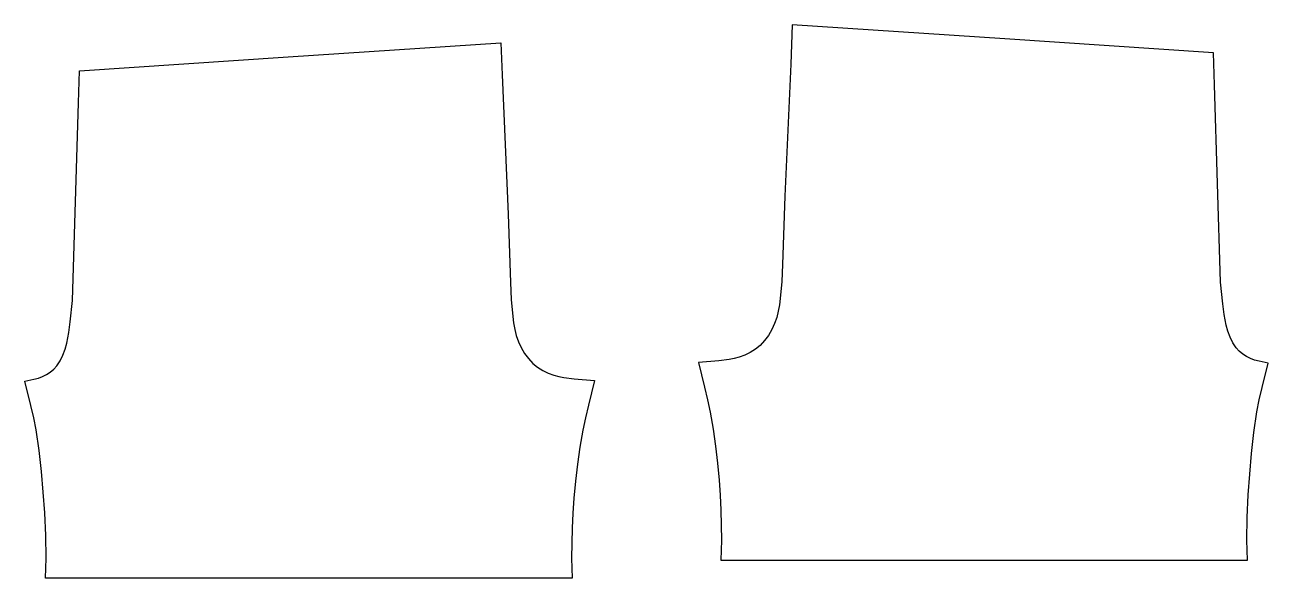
# Model space of a CAD drawing. Extents: x 41.1 to 136.3, y 201.3 to 243.8.
import ezdxf

# ---------------------------------------------------------------- set-up
doc = ezdxf.new("R2010")
doc.units = 0
doc.layers.add('Layer_1', color=7, linetype='CONTINUOUS')

msp = doc.modelspace()

# ---------------------------------------------------------------- linework, layer by layer
at = {"layer": 'Layer_1', "color": 7}
for points in [[(136.311098, 217.820284), (135.618866, 217.965606), (135.278218, 218.056238), (135.278218, 218.056238), (134.948509, 218.173431), (134.645366, 218.332816), (134.360974, 218.525018), (134.360974, 218.525018), (134.098456, 218.74378), (133.865628, 218.993798), (133.609362, 219.392259), (133.609362, 219.392259), (133.399973, 219.821976), (133.229652, 220.270441), (133.098393, 220.732969), (133.098393, 220.732969), (132.940569, 221.543958), (132.829625, 222.364324), (132.673367, 224.019117), (132.195209, 239.14664), (132.117081, 241.618673), (132.117081, 241.618673), (116.133253, 242.673424), (99.844719, 243.751618), (99.74315, 240.72608), (99.29937, 230.62266), (99.125921, 225.394202), (99.125921, 225.394202), (99.057169, 224.083181), (98.941534, 222.778412), (98.875906, 222.286194), (98.788401, 221.7971), (98.788401, 221.7971), (98.669644, 221.318945), (98.513384, 220.851729), (98.299307, 220.392324), (98.299307, 220.392324), (98.04148, 219.956359), (97.743021, 219.550083), (97.400813, 219.179745), (97.400813, 219.179745), (97.039853, 218.890665), (96.647641, 218.645338), (96.231989, 218.437512), (96.231989, 218.437512), (95.796024, 218.275), (95.41475, 218.182807), (95.028789, 218.110927), (95.028789, 218.110927), (94.249051, 218.007798), (92.669261, 217.884351), (93.14898, 215.979543), (93.14898, 215.979543), (93.375556, 215.023233), (93.580258, 214.063796), (93.802146, 212.768401), (93.802146, 212.768401), (93.988097, 211.465192), (94.145918, 210.160423), (94.269365, 208.850965), (94.269365, 208.850965), (94.336557, 207.707144), (94.38187, 206.560196), (94.439686, 204.266299), (94.386558, 202.728702), (94.386558, 202.728702), (134.721933, 202.728702), (134.671929, 204.266299), (134.712558, 205.996095), (134.784437, 207.724331), (134.784437, 207.724331), (134.896945, 209.319745), (135.040703, 210.912034), (135.218839, 212.501196), (135.218839, 212.501196), (135.448542, 214.082547), (135.636054, 215.021669), (135.851691, 215.956104), (135.851691, 215.956104), (136.311098, 217.820284)], [(41.085728, 216.440104), (41.77796, 216.585426), (42.118605, 216.676056), (42.118605, 216.676056), (42.448313, 216.793252), (42.751457, 216.952637), (43.035852, 217.144836), (43.035852, 217.144836), (43.298367, 217.3636), (43.531195, 217.613615), (43.787461, 218.012079), (43.787461, 218.012079), (43.99685, 218.441793), (44.167174, 218.890259), (44.298433, 219.35279), (44.298433, 219.35279), (44.456254, 220.163778), (44.567198, 220.984142), (44.723459, 222.638935), (45.201614, 237.766458), (45.279745, 240.23849), (45.279745, 240.23849), (61.263572, 241.293245), (77.552104, 242.371438), (77.653673, 239.910345), (78.097453, 229.24248), (78.270902, 224.014023), (78.270902, 224.014023), (78.339656, 222.703002), (78.455289, 221.398232), (78.520917, 220.906011), (78.608422, 220.41692), (78.608422, 220.41692), (78.727179, 219.938762), (78.883439, 219.471546), (79.097516, 219.012142), (79.097516, 219.012142), (79.355346, 218.576176), (79.653802, 218.169901), (79.99601, 217.799566), (79.99601, 217.799566), (80.35697, 217.510486), (80.749182, 217.265155), (81.164834, 217.05733), (81.164834, 217.05733), (81.600799, 216.894821), (81.982073, 216.802627), (82.368037, 216.730748), (82.368037, 216.730748), (83.147772, 216.627615), (84.727562, 216.504171), (84.247843, 214.59936), (84.247843, 214.59936), (84.021267, 213.64305), (83.816565, 212.683616), (83.594677, 211.388219), (83.594677, 211.388219), (83.408726, 210.085013), (83.250905, 208.780243), (83.127461, 207.470786), (83.127461, 207.470786), (83.060266, 206.326961), (83.014953, 205.180013), (82.957137, 202.886117), (83.010265, 201.348522), (83.010265, 201.348522), (42.67489, 201.348522), (42.724894, 202.886117), (42.684265, 204.615916), (42.612386, 206.344149), (42.612386, 206.344149), (42.499878, 207.939565), (42.35612, 209.531852), (42.177984, 211.121017), (42.177984, 211.121017), (41.948281, 212.702367), (41.760769, 213.64149), (41.545132, 214.575922), (41.545132, 214.575922), (41.085728, 216.440104)]]:
    msp.add_lwpolyline(points, dxfattribs=at)

doc.saveas('drawing.dxf')
